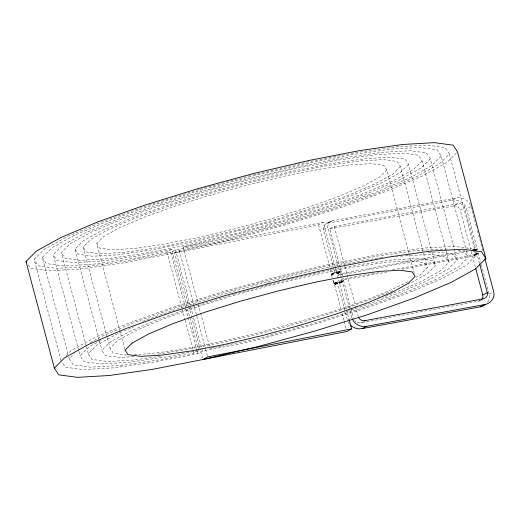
<?xml version="1.0" encoding="UTF-8"?>
<svg xmlns="http://www.w3.org/2000/svg" width="520" height="520" viewBox="0 0 520 520"><rect width="100%" height="100%" fill="white"/><g stroke="black" fill="none" stroke-linecap="round" stroke-linejoin="round"><path stroke-width="0.39" stroke-dasharray="2.6 1.95" d="M332.235 277.251C328.75 272.981 338.546 270.582 338.338 275.32L469.865 251.076M331.637 274.969L335.004 273.24L336.057 271.85L339.826 271.167L341.204 271.908L337.922 273.806M401.934 269.185L473.675 255.964L474.838 254.716L474.032 251.524M392.522 269.815L477.041 254.234C479.895 252.746 477.048 252.428 474.832 254.534M333.041 280.286L333.931 283.498L335.309 284.239L339.632 283.315L340.151 282.353L339.762 280.651L343.129 278.922L376.584 272.753M333.847 283.329L337.214 281.6L338.676 282.51L342.647 281.775L343.519 280.436L340.145 282.165M487.728 302.192L489.365 298.266L489.45 295.432L480.89 262.918M61.1 360.711L34.157 259.467L44.148 249.411L67.6 236.444L102.927 221.448L147.706 205.452M68.003 353.925L42.322 257.394L51.916 247.728L74.451 235.274L108.381 220.87L151.405 205.504L200.583 190.216L252.571 176.053L303.817 163.982L350.831 154.823L390.416 149.201L419.868 147.498L437.184 149.825L441.175 156.039L466.238 250.218M78.676 350.376L53.203 254.631L62.27 245.492L83.577 233.714L115.661 220.097L156.332 205.569L202.826 191.113L251.979 177.73L300.43 166.316L344.884 157.651L382.304 152.334L410.15 150.728L426.517 152.932L430.3 158.802L457.236 260.046L448.162 269.178L426.862 280.956L394.778 294.574L354.101 309.108L344.032 312.234M86.21 345.95L61.36 252.558L70.044 243.815L90.422 232.544L121.115 219.518L160.03 205.614L204.516 191.789L251.537 178.984L297.889 168.064L340.418 159.776L376.22 154.694L402.863 153.147L418.522 155.259L422.136 160.875L445.946 250.341M99.184 340.138L74.965 249.1L82.986 241.02L101.829 230.6L130.208 218.556L166.192 205.699L207.324 192.914L250.796 181.071L293.657 170.976L332.976 163.319L366.08 158.613L390.715 157.19L405.197 159.14L408.538 164.333L431.717 251.446M107.14 337.279L83.122 247.026L90.753 239.337L108.68 229.431L135.668 217.971L169.891 205.751L209.008 193.589L250.354 182.325L291.115 172.725L328.517 165.438L360.003 160.966L383.428 159.614L397.196 161.466L400.374 166.406L423.345 252.733M124.872 349.356L96.727 243.568L103.701 236.542L120.088 227.481L144.762 217.009L176.053 205.829L211.816 194.714L249.619 184.418L286.884 175.636L321.074 168.981L349.863 164.892L371.28 163.651L383.871 165.347L386.776 169.858L408.876 252.922M66.092 355.68L71.084 350.649L94.542 337.682L129.863 322.692L174.649 306.69L225.836 290.784L279.949 276.042L333.294 263.478L382.232 253.942L423.436 248.086L454.097 246.311L472.115 248.742M198.601 350.578L193.934 353.165L159.601 359.847L120.023 365.476L90.571 367.178L73.255 364.845L69.258 358.637L74.341 353.522M197.815 350.734L165.555 357.019L128.135 362.336L100.288 363.948L83.915 361.738L80.139 355.869L89.213 346.736L100.575 340.45M160.472 356.252L134.212 359.983L107.575 361.524L91.916 359.411L88.302 353.795L96.98 345.059L117.358 333.788L133.439 326.963M134.024 356.655L119.724 357.481L105.242 355.531L101.901 350.344L109.928 342.257L128.772 331.838L157.151 319.793L193.128 306.943L233.5 294.392M127.01 355.062L113.237 353.204L110.058 348.263L117.695 340.581L135.616 330.675L162.604 319.215L196.827 306.989L235.944 294.834L277.29 283.569L318.058 273.969L355.453 266.682L386.938 262.21L410.365 260.851L424.138 262.711L427.317 267.644L419.679 275.334L416.234 277.238M386.776 169.858L379.795 176.891L363.409 185.946L338.735 196.424L307.45 207.597L271.687 218.712L233.883 229.014L196.612 237.79L162.422 244.452L133.64 248.541L112.223 249.782L99.632 248.086L96.727 243.568M400.374 166.406L392.743 174.089L374.822 184.002L347.828 195.455L313.612 207.681L274.495 219.837L233.142 231.101L192.381 240.708L154.986 247.988L123.5 252.467L100.074 253.819L86.301 251.966L83.122 247.026M408.538 164.333L400.51 172.412L381.667 182.832L353.288 194.877L317.304 207.733L276.178 220.513L232.7 232.356L189.839 242.457L150.52 250.114L117.416 254.82L92.781 256.243L78.305 254.293L74.965 249.1M422.136 160.875L413.459 169.618L393.075 180.882L362.382 193.915L323.466 207.811L278.986 221.637L231.966 234.448L185.608 245.369L143.078 253.656L107.276 258.739L80.639 260.28L64.974 258.173L61.36 252.558M430.3 158.802L421.226 167.934L399.925 179.712L367.841 193.336L327.164 207.864L280.67 222.313L231.524 235.703L183.072 247.117L198.315 304.408M441.175 156.039L431.581 165.698L409.051 178.159L375.115 192.562L332.092 207.928L282.913 223.217L230.932 237.374L183.072 247.117M257.719 173.693L306.351 162.234L355.297 152.698L396.5 146.848L427.154 145.073L445.178 147.498L449.339 153.966L439.348 164.021L415.896 176.989L380.575 191.984L335.79 207.981L284.603 223.893L230.49 238.628L218.172 241.534L175.468 249.853L170.8 252.434L128.2 260.728L86.996 266.584L56.342 268.359L38.318 265.928L34.157 259.467M456.404 152.99L447.115 162.344L422.74 175.819L386.029 191.399L339.488 208.026L286.286 224.562L230.048 239.883L174.603 252.947L188.572 305.448M431.925 252.233L435.474 265.57L427.447 273.656L408.603 284.07M446.154 251.128L449.072 262.119L440.394 270.855L420.017 282.126L383.214 297.336M466.447 250.998L468.117 257.276L458.523 266.942L435.988 279.396L402.058 293.8L359.034 309.173L309.855 324.454L257.868 338.618L221.774 346.067M475.443 252.064L476.275 255.203L466.291 265.265L442.832 278.233L407.511 293.221L362.732 309.218L311.538 325.13L257.426 339.872L245.108 342.771L202.404 351.091L197.737 353.672L155.142 361.972L113.939 367.829L83.278 369.597L65.26 367.172L61.932 362.005M42.322 257.394L46.319 263.601L63.629 265.935L93.08 264.231L132.665 258.609L166.992 251.921L171.665 249.34L186.7 305.844M174.603 252.947L179.27 250.367L323.258 222.313L334.932 266.195M90.123 342.745L101.387 336.518L135.317 322.114L178.341 306.742L227.519 291.454L279.507 277.297L330.752 265.226L377.774 256.061L417.352 250.439L448.383 248.95M28.158 264.901L30.323 268.255L49.056 270.784L80.918 268.938L123.741 262.853L318.584 224.894L323.258 222.313M407.966 281.814C361.199 305.071 310.278 318.604 260.084 332.345C218.654 342.062 176.936 352.515 134.284 354.64M470.516 205.088C468.228 199.745 461.923 196.911 456.339 197.977L332.325 220.838C328.601 222.112 322.12 224.374 323.349 229.561L333.756 268.561M330.85 221.299L328.569 223.165L327.704 226.551L338.435 267.079M480.675 300.365L478.478 301.178L360.789 322.875L357.669 322.738L354.718 320.781M326.358 223.607L332.325 220.838M323.349 229.561L327.841 227.253M341.289 272.077L329.784 228.774L334.276 226.473L457.652 203.73C460.577 203.073 463.983 204.796 464.704 207.811L476.307 251.42M327.841 223.139L451.848 200.285L456.339 197.977M329.784 228.774L453.161 206.037L457.652 203.73M332.169 273.845L336.057 271.85M331.903 274.111L335.394 272.246M331.799 274.267L335.173 272.538M331.721 274.437L335.088 272.708M331.669 274.612L335.036 272.883M331.637 274.788L335.004 273.058M336.459 272.896L339.826 271.167M336.668 272.909L340.035 271.18M336.869 272.948L340.236 271.219M337.071 273.013L340.438 271.284M337.259 273.097L340.626 271.369M337.428 273.208L340.795 271.479M470.769 249.802L460.213 210.119L464.704 207.811M337.584 273.332L340.951 271.603M337.721 273.475L341.088 271.745M337.838 273.637L341.204 271.908M472.16 249.548L476.021 248.879L477.399 249.795L466.492 208.767L470.34 206.791M338.338 275.32L341.712 273.592L465.192 250.828M333.931 283.498L337.298 281.769M334.048 283.654L337.415 281.925M334.185 283.803L337.551 282.074M334.341 283.927L337.707 282.197M334.51 284.037L337.883 282.308M334.698 284.122L338.065 282.392M334.9 284.187L338.267 282.458M335.101 284.226L338.468 282.497M335.309 284.239L338.676 282.51M340.151 282.353L343.519 280.625M340.132 282.536L343.499 280.807M340.08 282.711L343.447 280.982M340.002 282.887L343.375 281.158M339.904 283.043L343.272 281.314M339.281 283.504L343.142 281.457M472.934 250.289L475.625 248.905M473.129 250.263L475.82 248.885M473.324 250.263L476.021 248.879M473.525 250.289L476.216 248.905M473.72 250.335L476.411 248.95M473.902 250.4L476.6 249.015M474.24 250.594L476.938 249.21M474.39 250.718L477.081 249.34M474.513 250.861L477.21 249.477M474.624 251.017L477.315 249.633M474.838 254.716L478.205 252.987M348.094 319.813L351.943 317.837L338.644 267.858M474.819 254.891L478.192 253.162M474.779 255.06L478.147 253.331M474.708 255.229L478.075 253.5M474.617 255.379L477.984 253.65M473.675 255.964L477.867 253.792M360.789 322.875L362.713 321.887M489.177 294.021L492.388 292.377M478.478 301.178L480.402 300.19M392.925 290.732C317.168 320.938 237.582 342.024 156.962 354.269M142.597 321.341C219.472 292.975 298.961 271.343 379.782 257.764M148.486 205.212L198.9 189.54M199.674 189.332L253.013 174.798M266.714 283.426L269.854 282.568M234.26 294.158L276.185 282.737M253.792 174.616L256.932 173.875M277.732 282.315L320.593 272.22L359.918 264.557L393.022 259.857L417.651 258.427L432.133 260.377L435.474 265.57M212.355 347.809L210.008 348.361L198.523 305.195M171.665 249.34L138.619 255.775L101.192 261.092L73.346 262.704L56.979 260.5L53.203 254.631M211.575 348.056L214.714 347.445M215.494 347.288L217.847 346.834M218.634 346.678L220.987 346.223M377.384 272.603L378.976 272.311M339.762 280.651L388.382 271.687M380.575 257.654L382.967 257.309M396 256.952L397.592 256.724M400.771 256.269L402.363 256.048M451.848 200.285C457.899 199.095 464.841 202.625 466.492 208.767M453.161 206.037C456.085 205.381 459.491 207.103 460.213 210.119M428.337 252.473L437.086 251.966L453.459 254.169L457.236 260.046M405.581 255.794L429.8 254.391L445.458 256.503L449.072 262.119M457.828 250.224L464.12 251.069L468.117 257.276M349.44 324.058L347.925 321.516M472.947 250.036L476.275 255.203M351.943 317.837L352.417 319.209M478.199 252.805L480.688 262.139M343.519 280.436L350.818 307.834M351.026 308.614L353.529 318.006M333.964 269.341L335.004 273.24M470.984 206.459L476.392 226.798M477.438 230.705L482.846 251.043M476.515 252.2L479.414 263.101M449.339 153.966L475.235 251.277M471.178 251.322L475.306 266.858M423.553 253.519L427.317 267.644M409.084 253.708L414.297 273.299M334.276 226.473L358.228 316.485M341.712 273.592L343.129 278.922M335.14 266.981L346.398 309.296M346.606 310.076L349.109 319.481M337.214 281.6L347.451 320.144M318.584 224.894L332.553 277.394M333.392 280.534L341.315 310.31M342.147 313.443L344.026 320.495M344.234 321.276L346.313 329.115M179.27 250.367L205.335 348.316M205.543 349.096L207.63 356.935M175.468 249.853L192.803 314.99M193.635 318.13L202.404 351.091M188.78 306.228L191.282 315.633M191.49 316.42L202.54 357.949M187.531 308.984L198.393 349.798M170.8 252.434L185.627 308.152M185.835 308.939L196.905 350.532M197.113 351.319L197.737 353.672M166.992 251.921L184.951 319.417M185.159 320.197L193.934 353.165M107.348 338.065L110.058 348.263M99.398 340.925L101.901 350.344M86.417 346.736L88.302 353.795M78.884 351.163L80.139 355.869M68.841 357.065L69.258 358.637"/><path stroke-width="0.78" d="M481.735 299.494L482.918 297.154L482.8 295.002L475.722 268.418M351.611 328.887L346.944 331.468L152.094 369.428L109.272 375.505L77.409 377.351L58.675 374.829L54.353 368.108L26 261.541L36.38 251.089L60.755 237.608L97.468 222.027L144.008 205.4L197.217 188.864L253.455 173.544L308.893 160.485L359.762 150.573L402.584 144.495L434.447 142.649L453.174 145.171L457.496 151.892L485.856 258.459L475.475 268.911L451.1 282.392L414.388 297.973L367.841 314.6L314.639 331.136L258.401 346.457L202.963 359.515L207.63 356.935L351.611 328.887L349.317 320.262M54.353 368.108L64.734 357.656L89.115 344.182L125.82 328.601L172.367 311.974L225.569 295.438L281.808 280.118L337.253 267.053L388.115 257.147L430.937 251.062L462.8 249.217L481.533 251.745L485.856 258.459M485.732 304.337L483.165 305.929L480.2 306.852L362.102 328.62C357.962 329.375 353.49 328.114 350.454 325.182M363.994 321.224L365.274 320.567L482.969 298.877C485.843 298.552 488.228 295.575 487.286 292.695L479.622 263.881M362.102 328.62L366.587 326.32L484.692 304.551C490.568 303.726 495.411 297.648 493.668 291.714L484.926 258.863M482.8 295.002L487.286 292.695M480.2 306.852L484.692 304.551M365.274 320.567C362.635 321.132 359.593 319.852 358.507 317.304M366.587 326.32C361.004 327.386 354.699 324.552 352.417 319.209M26 261.541L26.864 262.886M132.06 343.109L125.08 350.142L127.985 354.653L140.576 356.35L161.993 355.108L190.781 351.019L224.972 344.363L262.236 335.582L300.04 325.286L335.803 314.171L367.094 302.991L391.768 292.519L408.154 283.459L415.129 276.432L412.224 271.914L399.633 270.218L378.216 271.459L349.434 275.548L315.237 282.211L277.972 290.986L240.169 301.288L204.406 312.403L173.121 323.577L148.441 334.054L132.06 343.109"/></g></svg>
